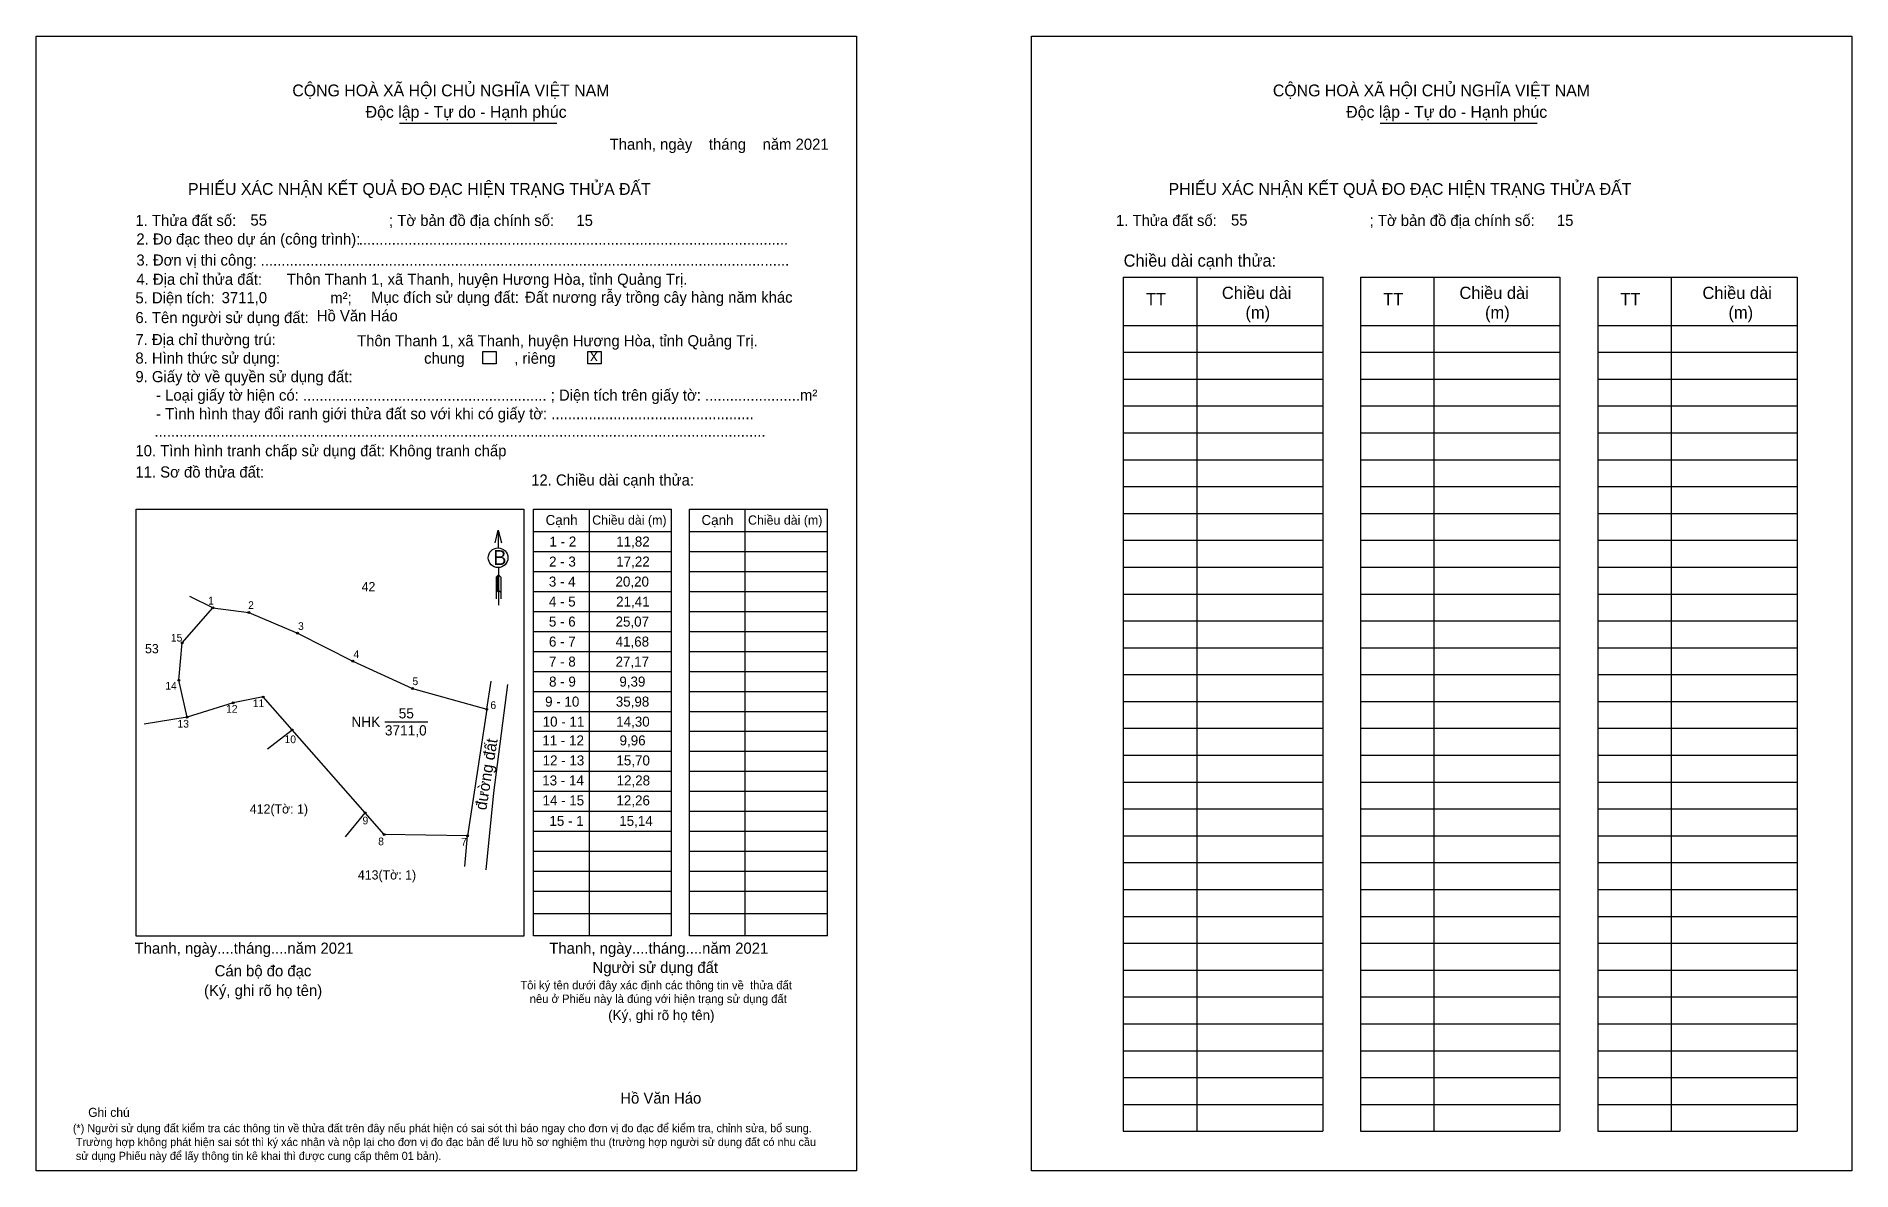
# Model space of a CAD drawing. Extents: x 543820 to 544412, y 1822541 to 1822911.
import ezdxf

# ---------------------------------------------------------------- set-up
doc = ezdxf.new("R2010")
doc.units = 0
for name, color, linetype in [('CanhThua', 7, 'Continuous'), ('kqddKhungInTrang1', 7, 'Continuous'), ('kqddKhungInTrang2', 7, 'Continuous'), ('kqddNoiDung', 7, 'Continuous'), ('kqddTemplate', 7, 'Continuous'), ('Level 1', 7, 'Continuous'), ('MocDinhThua', 7, 'Continuous'), ('NhanDiaChinhThua', 7, 'Continuous'), ('NhanTuCan', 7, 'Continuous'), ('RauThua', 7, 'Continuous'), ('SoHieuDinhThua', 7, 'Continuous')]:
    doc.layers.add(name, color=color, linetype=linetype)

msp = doc.modelspace()

# ---------------------------------------------------------------- linework, layer by layer
at = {"layer": 'CanhThua'}
for p, q in [((543867.96, 1822713.36), (543877.91, 1822724.77)), ((543877.91, 1822724.77), (543889.63, 1822723.24)), ((543889.63, 1822723.24), (543905.5, 1822716.55)), ((543866.8, 1822701.16), (543867.96, 1822713.36)), ((543905.5, 1822716.55), (543923.5, 1822707.38)), ((543923.5, 1822707.38), (543942.98, 1822698.5)), ((543869.51, 1822689.18), (543866.8, 1822701.16)), ((543884.51, 1822693.81), (543869.51, 1822689.18)), ((543894.28, 1822695.73), (543884.51, 1822693.81)), ((543903.73, 1822685), (543894.28, 1822695.73)), ((543942.98, 1822698.5), (543967.11, 1822691.71)), ((543967.11, 1822691.71), (543960.89, 1822650.5)), ((543927.52, 1822658), (543903.73, 1822685)), ((543933.72, 1822650.96), (543927.52, 1822658)), ((543960.89, 1822650.5), (543933.72, 1822650.96))]:
    msp.add_line(p, q, dxfattribs=at)
at = {"layer": 'kqddKhungInTrang1'}
msp.add_lwpolyline([(543820.4, 1822910.96), (544087.59, 1822910.96), (544087.59, 1822541.41), (543820.4, 1822541.41)], close=True, dxfattribs=at)
at = {"layer": 'kqddKhungInTrang2'}
msp.add_lwpolyline([(544144.58, 1822910.96), (544411.77, 1822910.96), (544411.77, 1822541.41), (544144.58, 1822541.41)], close=True, dxfattribs=at)
at = {"layer": 'kqddTemplate'}
for p, q in [((543938.74, 1822882.68), (543989.92, 1822882.68)), ((544258.17, 1822882.68), (544309.34, 1822882.68)), ((544174.49, 1822832.45), (544239.46, 1822832.45)), ((544174.49, 1822832.45), (544174.49, 1822554.24)), ((544198.4, 1822832.45), (544198.4, 1822554.24)), ((544239.46, 1822832.45), (544239.46, 1822554.24)), ((544251.77, 1822832.45), (544251.77, 1822554.24)), ((544251.77, 1822832.45), (544316.74, 1822832.45)), ((544275.68, 1822832.45), (544275.68, 1822554.24)), ((544316.74, 1822832.45), (544316.74, 1822554.24)), ((544329.05, 1822832.45), (544329.05, 1822554.24)), ((544329.05, 1822832.45), (544394.01, 1822832.45)), ((544352.95, 1822832.45), (544352.95, 1822554.24)), ((544394.01, 1822832.45), (544394.01, 1822554.24)), ((544174.49, 1822816.79), (544239.46, 1822816.79)), ((544251.77, 1822816.79), (544316.74, 1822816.79)), ((544329.05, 1822816.79), (544394.01, 1822816.79)), ((544174.49, 1822808.04), (544239.46, 1822808.04)), ((544251.77, 1822808.04), (544316.74, 1822808.04)), ((544329.05, 1822808.04), (544394.01, 1822808.04)), ((544174.49, 1822799.29), (544239.46, 1822799.29)), ((544251.77, 1822799.29), (544316.74, 1822799.29)), ((544329.05, 1822799.29), (544394.01, 1822799.29)), ((544174.49, 1822790.54), (544239.46, 1822790.54)), ((544251.77, 1822790.54), (544316.74, 1822790.54)), ((544329.05, 1822790.54), (544394.01, 1822790.54)), ((544174.49, 1822781.78), (544239.46, 1822781.78)), ((544251.77, 1822781.78), (544316.74, 1822781.78)), ((544329.05, 1822781.78), (544394.01, 1822781.78)), ((544174.49, 1822773.03), (544239.46, 1822773.03)), ((544251.77, 1822773.03), (544316.74, 1822773.03)), ((544329.05, 1822773.03), (544394.01, 1822773.03)), ((544174.49, 1822764.28), (544239.46, 1822764.28)), ((544251.77, 1822764.28), (544316.74, 1822764.28)), ((544329.05, 1822764.28), (544394.01, 1822764.28)), ((543982.36, 1822756.96), (544027.37, 1822756.96)), ((543982.36, 1822617.89), (543982.36, 1822756.96)), ((544000.46, 1822756.96), (544000.46, 1822617.89)), ((544027.37, 1822617.89), (544027.37, 1822756.96)), ((544033.13, 1822756.96), (544078.14, 1822756.96)), ((544033.13, 1822617.89), (544033.13, 1822756.96)), ((544051.24, 1822756.96), (544051.24, 1822617.89)), ((544078.14, 1822617.89), (544078.14, 1822756.96)), ((544174.49, 1822755.53), (544239.46, 1822755.53)), ((544251.77, 1822755.53), (544316.74, 1822755.53)), ((544329.05, 1822755.53), (544394.01, 1822755.53)), ((543970.89, 1822750.12), (543970.9, 1822744.29)), ((543982.36, 1822749.68), (544027.37, 1822749.68)), ((544033.13, 1822749.68), (544078.14, 1822749.68)), ((544174.49, 1822746.78), (544239.46, 1822746.78)), ((544251.77, 1822746.78), (544316.74, 1822746.78)), ((544329.05, 1822746.78), (544394.01, 1822746.78)), ((543982.36, 1822743.16), (544027.37, 1822743.16)), ((544033.13, 1822743.16), (544078.14, 1822743.16)), ((543970.92, 1822735.52), (543970.17, 1822734.8)), ((543970.92, 1822735.19), (543970.17, 1822734.47)), ((543970.91, 1822737.88), (543970.93, 1822725.59)), ((543970.92, 1822735.52), (543971.68, 1822734.8)), ((543982.36, 1822736.65), (544027.37, 1822736.65)), ((544033.13, 1822736.65), (544078.14, 1822736.65)), ((544174.49, 1822738.03), (544239.46, 1822738.03)), ((544251.77, 1822738.03), (544316.74, 1822738.03)), ((544329.05, 1822738.03), (544394.01, 1822738.03)), ((543970.92, 1822734.85), (543970.17, 1822734.14)), ((543970.17, 1822734.8), (543970.17, 1822727.76)), ((543970.92, 1822734.52), (543970.17, 1822733.8)), ((543970.92, 1822734.19), (543970.17, 1822733.47)), ((543970.92, 1822733.85), (543970.17, 1822733.14)), ((543970.92, 1822733.52), (543970.17, 1822732.8)), ((543970.92, 1822733.19), (543970.17, 1822732.47)), ((543970.92, 1822732.86), (543970.17, 1822732.14)), ((543970.92, 1822732.52), (543970.17, 1822731.8)), ((543970.92, 1822732.19), (543970.17, 1822731.47)), ((543970.92, 1822731.86), (543970.17, 1822731.14)), ((543970.92, 1822731.52), (543970.17, 1822730.8)), ((543970.92, 1822731.19), (543970.17, 1822730.47)), ((543970.92, 1822730.86), (543970.17, 1822730.14)), ((543970.92, 1822730.52), (543970.17, 1822729.8)), ((543970.92, 1822730.52), (543971.68, 1822729.8)), ((543971.68, 1822734.8), (543971.68, 1822727.76)), ((543982.36, 1822730.13), (544027.37, 1822730.13)), ((544033.13, 1822730.13), (544078.14, 1822730.13)), ((544174.49, 1822729.27), (544239.46, 1822729.27)), ((544251.77, 1822729.27), (544316.74, 1822729.27)), ((544329.05, 1822729.27), (544394.01, 1822729.27)), ((543982.36, 1822723.61), (544027.37, 1822723.61)), ((544033.13, 1822723.61), (544078.14, 1822723.61)), ((544174.49, 1822720.52), (544239.46, 1822720.52)), ((544251.77, 1822720.52), (544316.74, 1822720.52)), ((544329.05, 1822720.52), (544394.01, 1822720.52)), ((543982.36, 1822717.1), (544027.37, 1822717.1)), ((544033.13, 1822717.1), (544078.14, 1822717.1)), ((544174.49, 1822711.77), (544239.46, 1822711.77)), ((544251.77, 1822711.77), (544316.74, 1822711.77)), ((544329.05, 1822711.77), (544394.01, 1822711.77)), ((543982.36, 1822710.58), (544027.37, 1822710.58)), ((544033.13, 1822710.58), (544078.14, 1822710.58)), ((543982.36, 1822704.06), (544027.37, 1822704.06)), ((544033.13, 1822704.06), (544078.14, 1822704.06)), ((544174.49, 1822703.02), (544239.46, 1822703.02)), ((544251.77, 1822703.02), (544316.74, 1822703.02)), ((544329.05, 1822703.02), (544394.01, 1822703.02)), ((543982.36, 1822697.54), (544027.37, 1822697.54)), ((544033.13, 1822697.54), (544078.14, 1822697.54)), ((544174.49, 1822694.27), (544239.46, 1822694.27)), ((544251.77, 1822694.27), (544316.74, 1822694.27)), ((544329.05, 1822694.27), (544394.01, 1822694.27)), ((543982.36, 1822691.03), (544027.37, 1822691.03)), ((544033.13, 1822691.03), (544078.14, 1822691.03)), ((544027.37, 1822684.51), (543982.36, 1822684.51)), ((544078.14, 1822684.51), (544033.13, 1822684.51)), ((544174.49, 1822685.52), (544239.46, 1822685.52)), ((544251.77, 1822685.52), (544316.74, 1822685.52)), ((544329.05, 1822685.52), (544394.01, 1822685.52)), ((544027.37, 1822677.99), (543982.36, 1822677.99)), ((544078.14, 1822677.99), (544033.13, 1822677.99)), ((544174.49, 1822676.76), (544239.46, 1822676.76)), ((544251.77, 1822676.76), (544316.74, 1822676.76)), ((544329.05, 1822676.76), (544394.01, 1822676.76)), ((544027.37, 1822671.48), (543982.36, 1822671.48)), ((544078.14, 1822671.48), (544033.13, 1822671.48)), ((544027.37, 1822664.96), (543982.36, 1822664.96)), ((544078.14, 1822664.96), (544033.13, 1822664.96)), ((544174.49, 1822668.01), (544239.46, 1822668.01)), ((544251.77, 1822668.01), (544316.74, 1822668.01)), ((544329.05, 1822668.01), (544394.01, 1822668.01)), ((544027.37, 1822658.44), (543982.36, 1822658.44)), ((544078.14, 1822658.44), (544033.13, 1822658.44)), ((544174.49, 1822659.26), (544239.46, 1822659.26)), ((544251.77, 1822659.26), (544316.74, 1822659.26)), ((544329.05, 1822659.26), (544394.01, 1822659.26)), ((544027.37, 1822651.92), (543982.36, 1822651.92)), ((544078.14, 1822651.92), (544033.13, 1822651.92)), ((544174.49, 1822650.51), (544239.46, 1822650.51)), ((544251.77, 1822650.51), (544316.74, 1822650.51)), ((544329.05, 1822650.51), (544394.01, 1822650.51)), ((544027.37, 1822645.41), (543982.36, 1822645.41)), ((544078.14, 1822645.41), (544033.13, 1822645.41)), ((544174.49, 1822641.76), (544239.46, 1822641.76)), ((544251.77, 1822641.76), (544316.74, 1822641.76)), ((544329.05, 1822641.76), (544394.01, 1822641.76)), ((544027.37, 1822638.89), (543982.36, 1822638.89)), ((544078.14, 1822638.89), (544033.13, 1822638.89)), ((544027.37, 1822632.37), (543982.36, 1822632.37)), ((544078.14, 1822632.37), (544033.13, 1822632.37)), ((544174.49, 1822633.01), (544239.46, 1822633.01)), ((544251.77, 1822633.01), (544316.74, 1822633.01)), ((544329.05, 1822633.01), (544394.01, 1822633.01)), ((544027.37, 1822625.13), (543982.36, 1822625.13)), ((544078.14, 1822625.13), (544033.13, 1822625.13)), ((544174.49, 1822624.25), (544239.46, 1822624.25)), ((544251.77, 1822624.25), (544316.74, 1822624.25)), ((544329.05, 1822624.25), (544394.01, 1822624.25)), ((544027.37, 1822617.89), (543982.36, 1822617.89)), ((544078.14, 1822617.89), (544033.13, 1822617.89)), ((544174.49, 1822615.5), (544239.46, 1822615.5)), ((544251.77, 1822615.5), (544316.74, 1822615.5)), ((544329.05, 1822615.5), (544394.01, 1822615.5)), ((544174.49, 1822606.75), (544239.46, 1822606.75)), ((544251.77, 1822606.75), (544316.74, 1822606.75)), ((544329.05, 1822606.75), (544394.01, 1822606.75)), ((544174.49, 1822598), (544239.46, 1822598)), ((544251.77, 1822598), (544316.74, 1822598)), ((544329.05, 1822598), (544394.01, 1822598)), ((544174.49, 1822589.25), (544239.46, 1822589.25)), ((544251.77, 1822589.25), (544316.74, 1822589.25)), ((544329.05, 1822589.25), (544394.01, 1822589.25)), ((544174.49, 1822580.5), (544239.46, 1822580.5)), ((544251.77, 1822580.5), (544316.74, 1822580.5)), ((544329.05, 1822580.5), (544394.01, 1822580.5)), ((544174.49, 1822571.74), (544239.46, 1822571.74)), ((544251.77, 1822571.74), (544316.74, 1822571.74)), ((544329.05, 1822571.74), (544394.01, 1822571.74)), ((544174.49, 1822562.99), (544239.46, 1822562.99)), ((544251.77, 1822562.99), (544316.74, 1822562.99)), ((544329.05, 1822562.99), (544394.01, 1822562.99)), ((544174.49, 1822554.24), (544239.46, 1822554.24)), ((544251.77, 1822554.24), (544316.74, 1822554.24)), ((544329.05, 1822554.24), (544394.01, 1822554.24))]:
    msp.add_line(p, q, dxfattribs=at)
for points in [[(543965.83, 1822808.33), (543970.17, 1822808.33), (543970.17, 1822804.28), (543965.83, 1822804.28)], [(544000.02, 1822808.33), (544004.36, 1822808.33), (544004.36, 1822804.28), (544000.02, 1822804.28)], [(543852.91, 1822756.96), (543979.16, 1822756.96), (543979.16, 1822617.77), (543852.91, 1822617.77)]]:
    msp.add_lwpolyline(points, close=True, dxfattribs=at)
msp.add_lwpolyline([(543969.84, 1822745.9), (543970.89, 1822750.12), (543971.95, 1822745.9)], dxfattribs=at)
msp.add_circle((543970.83, 1822741.08), 3.21, dxfattribs=at)
at = {"layer": 'Level 1'}
for p, q in [((543877.91, 1822724.77), (543870.41, 1822728.43)), ((543967.11, 1822691.71), (543968.53, 1822700.92)), ((543869.51, 1822689.18), (543855.51, 1822686.86))]:
    msp.add_line(p, q, dxfattribs=at)
msp.add_lwpolyline([(543966.98, 1822639.4), (543969.42, 1822664.53), (543974.04, 1822699.75)], dxfattribs=at)
at = {"layer": 'MocDinhThua'}
for centre in [(543877.91, 1822724.77), (543889.63, 1822723.24), (543867.96, 1822713.36), (543905.5, 1822716.55), (543923.5, 1822707.38), (543866.8, 1822701.16), (543884.51, 1822693.81), (543894.28, 1822695.73), (543942.98, 1822698.5), (543869.51, 1822689.18), (543967.11, 1822691.71), (543903.73, 1822685), (543927.52, 1822658), (543933.72, 1822650.96), (543960.89, 1822650.5)]:
    msp.add_circle(centre, 0.301, dxfattribs=at)
at = {"layer": 'NhanDiaChinhThua'}
msp.add_line((543933.95, 1822687.64), (543947.94, 1822687.64), dxfattribs=at)
at = {"layer": 'RauThua'}
for p, q in [((543895.75, 1822678.89), (543903.73, 1822685)), ((543921.09, 1822650.13), (543927.52, 1822658)), ((543960.04, 1822640.48), (543960.89, 1822650.5))]:
    msp.add_line(p, q, dxfattribs=at)

# ---------------------------------------------------------------- texts
at = {"layer": 'kqddNoiDung'}
for s, height, p in [('Thanh, ngày    tháng    năm 2021  ', 3.6206, (544007.18, 1822874.01)), ('55', 3.621, (543890.15, 1822849.3)), ('15', 3.621, (543996.33, 1822849.19)), ('55', 3.621, (544209.57, 1822849.3)), ('15', 3.621, (544315.75, 1822849.19)), ('........................................................................................................', 3.62065, (543925.43, 1822843.06)), ('................................................................................................................................', 3.62065, (543893.5, 1822836.2)), ('3711,0', 3.621, (543880.77, 1822824.02)), ('Đất nương rẫy trồng cây hàng năm khác', 3.6206, (543979.61, 1822824.16)), ('Hồ Văn Háo', 3.621, (543911.77, 1822818.13)), ('Thôn Thanh 1, xã Thanh, huyện Hương Hòa, tỉnh Quảng Trị.', 3.6206, (543924.9, 1822809.97)), ('x', 3.62, (544000.82, 1822805.22)), ('1 - 2', 3.259, (543987.56, 1822744.74)), ('11,82', 3.259, (544009.31, 1822744.74)), ('2 - 3', 3.259, (543987.43, 1822738.22)), ('17,22', 3.259, (544009.31, 1822738.22)), ('3 - 4', 3.259, (543987.36, 1822731.7)), ('20,20', 3.259, (544009.07, 1822731.7)), ('4 - 5', 3.259, (543987.37, 1822725.19)), ('21,41', 3.259, (544009.28, 1822725.19)), ('5 - 6', 3.259, (543987.38, 1822718.67)), ('25,07', 3.259, (544009.09, 1822718.67)), ('6 - 7', 3.259, (543987.39, 1822712.15)), ('41,68', 3.259, (544009.11, 1822712.15)), ('7 - 8', 3.259, (543987.4, 1822705.63)), ('27,17', 3.259, (544009.09, 1822705.63)), ('8 - 9', 3.259, (543987.43, 1822699.12)), ('9,39', 3.259, (544010.33, 1822699.12)), ('9 - 10', 3.259, (543986.15, 1822692.6)), ('35,98', 3.259, (544009.17, 1822692.6)), ('10 - 11', 3.259, (543985.35, 1822686.08)), ('14,30', 3.259, (544009.3, 1822686.08)), ('11 - 12', 3.259, (543985.23, 1822679.96)), ('9,96', 3.259, (544010.4, 1822679.96)), ('12 - 13', 3.259, (543985.33, 1822673.44)), ('15,70', 3.259, (544009.38, 1822673.44)), ('13 - 14', 3.259, (543985.21, 1822666.92)), ('12,28', 3.259, (544009.43, 1822666.92)), ('14 - 15', 3.259, (543985.29, 1822660.41)), ('12,26', 3.259, (544009.38, 1822660.41)), ('15 - 1', 3.259, (543987.54, 1822653.75)), ('15,14', 3.259, (544010.29, 1822653.75)), ('Thanh, ngày....tháng....năm 2021', 3.6206, (543852.41, 1822612.09)), ('Thanh, ngày....tháng....năm 2021', 3.6206, (543987.51, 1822612.09)), ('Hồ Văn Háo', 3.621, (544010.64, 1822563.26))]:
    msp.add_text(s, height=height, dxfattribs=at).set_placement(p)
at = {"layer": 'kqddTemplate'}
for s, height, p in [('CỘNG HOÀ XÃ HỘI CHỦ NGHĨA VIỆT NAM', 3.862, (543903.8, 1822891.4)), ('CỘNG HOÀ XÃ HỘI CHỦ NGHĨA VIỆT NAM', 3.862, (544223.22, 1822891.4)), ('Độc lập - Tự do - Hạnh phúc', 3.862, (543927.68, 1822884.41)), ('Độc lập - Tự do - Hạnh phúc', 3.862, (544247.11, 1822884.41)), ('PHIẾU XÁC NHẬN KẾT QUẢ ĐO ĐẠC HIỆN TRẠNG THỬA ĐẤT', 3.862, (543869.82, 1822859.3)), ('PHIẾU XÁC NHẬN KẾT QUẢ ĐO ĐẠC HIỆN TRẠNG THỬA ĐẤT', 3.862, (544189.25, 1822859.3)), ('1. Thửa đất số:                                     ; Tờ bản đồ địa chính số:', 3.6206, (543852.68, 1822849.16)), ('1. Thửa đất số:                                     ; Tờ bản đồ địa chính số:', 3.6206, (544172.11, 1822849.16)), ('2. Đo đạc theo dự án (công trình): ', 3.6206, (543853, 1822843.12)), ('3. Đơn vị thi công: ', 3.6206, (543853, 1822836.27)), ('Chiều dài cạnh thửa:', 4.0008, (544174.6, 1822835.91)), ('4. Địa chỉ thửa đất:      Thôn Thanh 1, xã Thanh, huyện Hương Hòa, tỉnh Quảng Trị.', 3.6206, (543853, 1822830.01)), ('Chiều dài', 4.001, (544206.61, 1822825.39)), ('Chiều dài', 4.001, (544283.99, 1822825.39)), ('Chiều dài', 4.001, (544363.16, 1822825.39)), ('5. Diện tích:                            m²; ', 3.6206, (543852.68, 1822823.97)), ('Mục đích sử dụng đất:', 3.6206, (543929.42, 1822824.13)), ('TT', 4.001, (544181.87, 1822823.32)), ('TT', 4.001, (544259.15, 1822823.32)), ('TT', 4.001, (544336.43, 1822823.32)), ('6. Tên người sử dụng đất:', 3.6206, (543852.68, 1822817.54)), ('(m)', 4.001, (544214.29, 1822819.02)), ('(m)', 4.001, (544292.34, 1822819.02)), ('(m)', 4.001, (544371.63, 1822819.02)), ('7. Địa chỉ thường trú:', 3.6206, (543852.68, 1822810.36)), ('8. Hình thức sử dụng:', 3.6206, (543852.68, 1822804.33)), ('chung            , riêng', 3.6206, (543946.74, 1822804.29)), ('9. Giấy tờ về quyền sử dụng đất:', 3.6206, (543852.68, 1822798.29)), ('     - Loại giấy tờ hiện có: ........................................................... ; Diện tích trên giấy tờ: .......................m²', 3.62065, (543852.68, 1822792.26)), ('     - Tình hình thay đổi ranh giới thửa đất so với khi có giấy tờ: .................................................', 3.62065, (543852.68, 1822786.22)), ('10. Tình hình tranh chấp sử dụng đất: Không tranh chấp', 3.6206, (543852.68, 1822774.15)), ('....................................................................................................................................................', 3.62065, (543858.88, 1822780.49)), ('11. Sơ đồ thửa đất:', 3.6206, (543852.68, 1822767.22)), ('12. Chiều dài cạnh thửa:', 3.6206, (543981.6, 1822764.62)), ('Cạnh', 3.259, (543986.31, 1822751.75)), ('Chiều dài (m)', 3.0172, (544001.48, 1822751.86)), ('Cạnh', 3.259, (544037.09, 1822751.75)), ('Chiều dài (m)', 3.0172, (544052.25, 1822751.86)), ('B', 4.83, (543969.24, 1822738.75)), ('Cán bộ đo đạc', 3.6206, (543878.5, 1822604.72)), ('Người sử dụng đất', 3.6206, (544001.59, 1822605.81)), ('(Ký, ghi rõ họ tên)', 3.6206, (543875.04, 1822598.33)), ('Tôi ký tên dưới đây xác định các thông tin về  thửa đất ', 2.7372, (543978.07, 1822600.5)), ('nêu ở Phiếu này là đúng với hiện trạng sử dụng đất', 2.7372, (543981.12, 1822596.05)), ('(Ký, ghi rõ họ tên)', 3.2586, (544006.69, 1822590.46)), ('Ghi chú', 2.933, (543837.3, 1822558.95)), ('(*) Người sử dụng đất kiểm tra các thông tin về thửa đất trên đây nếu phát hiện có sai sót thì báo ngay cho đơn vị đo đạc để kiểm tra, chỉnh sửa, bổ sung.', 2.63945, (543832.31, 1822553.95)), (' Trường hợp không phát hiện sai sót thì ký xác nhận và nộp lại cho đơn vị đo đạc bản để lưu hồ sơ nghiệm thu (trường hợp người sử dụng đất có nhu cầu', 2.63945, (543832.31, 1822549.44)), (' sử dụng Phiếu này để lấy thông tin kê khai thì được cung cấp thêm 01 bản).', 2.6395, (543832.31, 1822544.92))]:
    msp.add_text(s, height=height, dxfattribs=at).set_placement(p)
at = {"layer": 'NhanDiaChinhThua'}
for s, p in [('NHK', (543923.04, 1822685.98)), ('55', (543938.45, 1822688.75)), ('3711,0', (543933.95, 1822683.2))]:
    msp.add_text(s, height=3.327, dxfattribs=at).set_placement(p)
at = {"layer": 'NhanTuCan'}
for s, p in [('42', (543926.37, 1822730.16)), ('53', (543855.81, 1822709.96)), ('412(Tờ: 1)', (543889.95, 1822657.76)), ('413(Tờ: 1)', (543925.15, 1822636.27))]:
    msp.add_text(s, height=3.009, dxfattribs=at).set_placement(p)
at = {"layer": 'SoHieuDinhThua'}
for s, height, p in [('1', 2.51, (543876.37, 1822725.86)), ('2', 2.51, (543889.4, 1822724.41)), ('3', 2.51, (543905.66, 1822717.57)), ('15', 2.508, (543864.24, 1822713.79)), ('4', 2.51, (543923.7, 1822708.38)), ('14', 2.508, (543862.43, 1822698.12)), ('5', 2.51, (543942.94, 1822699.6)), ('11', 2.508, (543890.92, 1822692.43)), ('6', 2.51, (543968.32, 1822691.82)), ('13', 2.508, (543866.39, 1822685.76)), ('12', 2.508, (543882.22, 1822690.62)), ('10', 2.508, (543901.26, 1822680.69)), ('9', 2.51, (543926.67, 1822654.24)), ('8', 2.51, (543931.77, 1822647.43)), ('7', 2.51, (543958.81, 1822647.33))]:
    msp.add_text(s, height=height, dxfattribs=at).set_placement(p)
msp.add_text('đường đất', height=3.762, rotation=80.80804, dxfattribs=at).set_placement((543966.95, 1822658.69))

doc.saveas('drawing.dxf')
